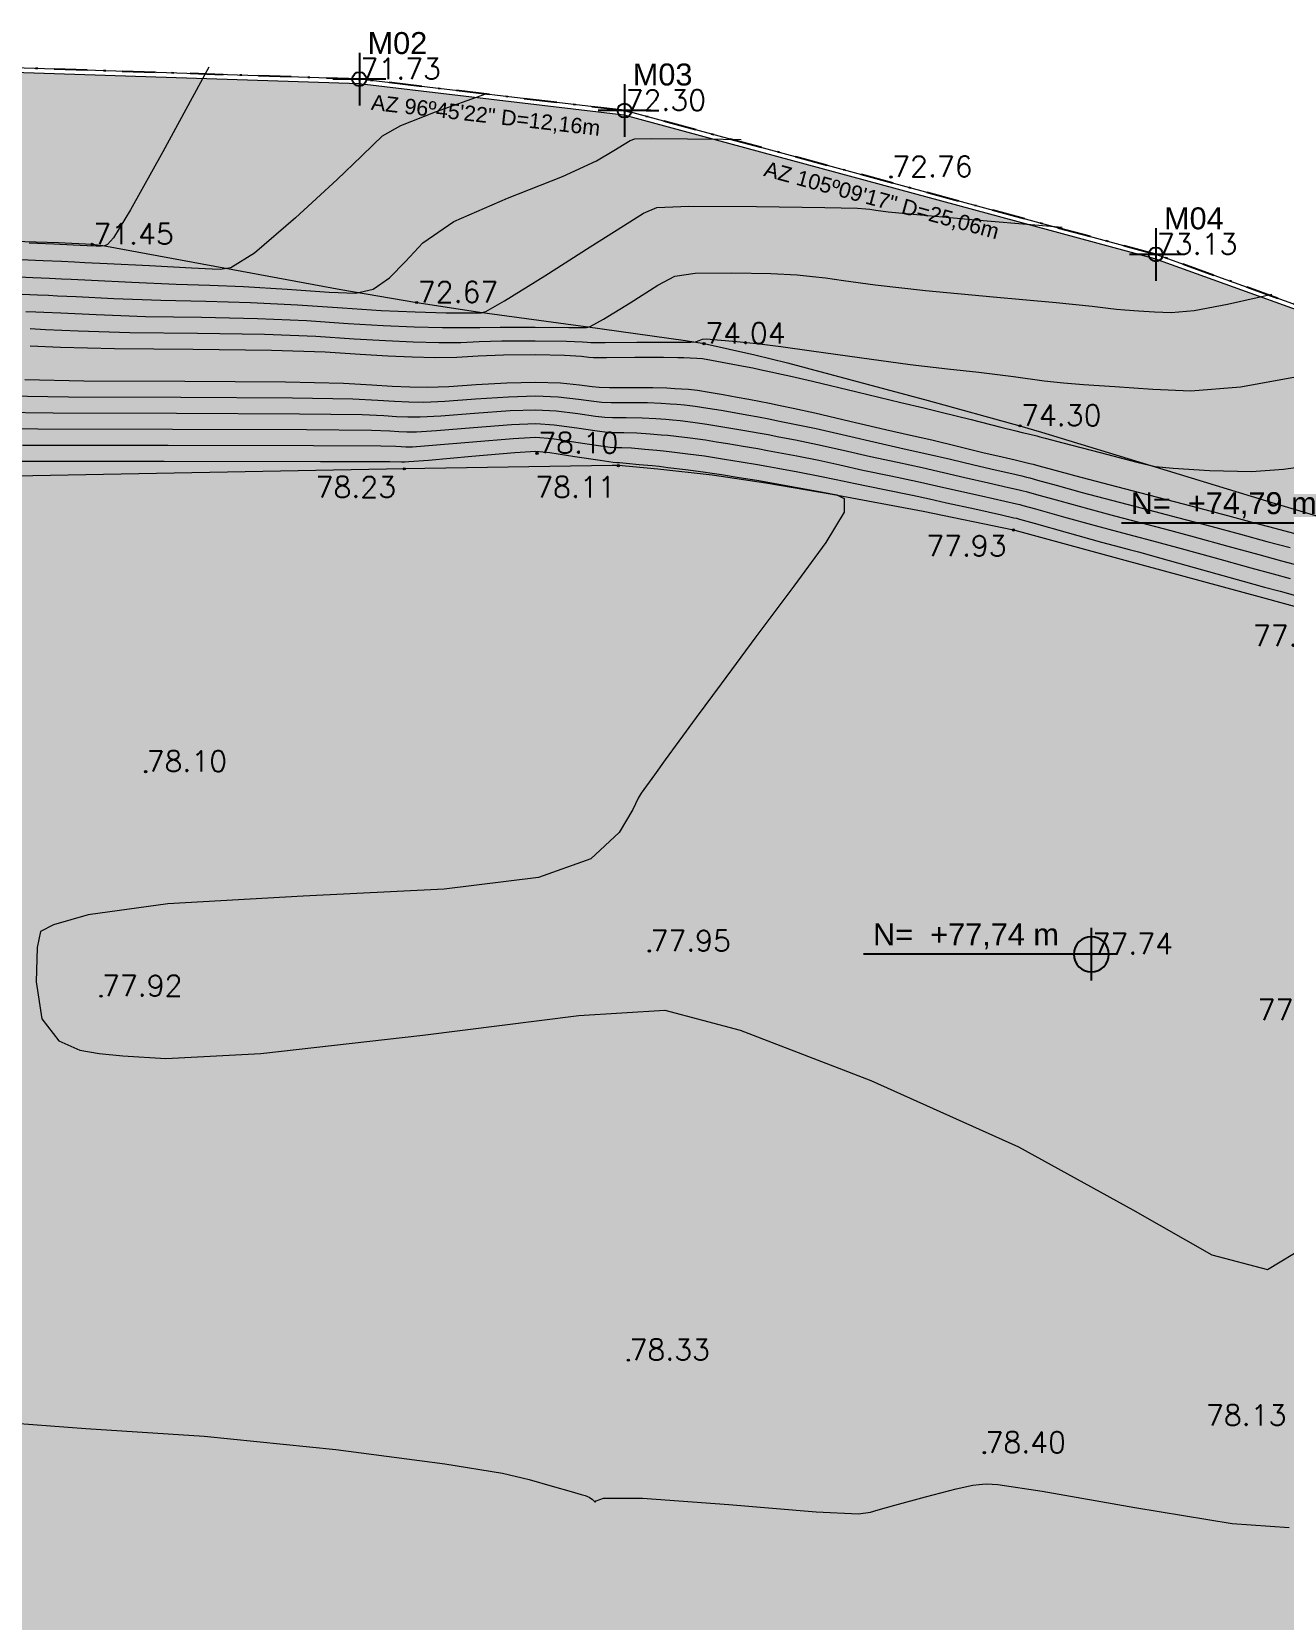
# Model space of a CAD drawing. Header units: inches. Extents: x 1286 to 7442, y -84 to 3420.
# Drawn here: x 1893.7 to 1950.8, y 171.4 to 243.7 of the extents above; entities that cross this region are included whole.
import ezdxf

# ---------------------------------------------------------------- set-up
doc = ezdxf.new("R2010")
doc.units = ezdxf.units.IN
doc.header["$LTSCALE"] = 3
doc.header["$MEASUREMENT"] = 0
doc.linetypes.add('DASHDOT', pattern=[1, 0.5, -0.25, 0, -0.25])
for name, color, linetype in [('ARQ_HATCH', 8, 'Continuous'), ('ARQ_LIMITE', 6, 'DASHDOT'), ('ARQ_NÍVEIS', 160, 'Continuous'), ('ARQ_PONTO', 133, 'Continuous'), ('ARQ_TEXTO', 133, 'Continuous')]:
    doc.layers.add(name, color=color, linetype=linetype)
doc.layers.add('ARQ_TOPOGRAFIA', color=8, linetype='Continuous', lineweight=5)
doc.layers.add('ARQ_VISTA', color=2, linetype='Continuous', lineweight=5)
doc.styles.add('1-500', font='arial.ttf', dxfattribs={"height": 1})
doc.styles.add('ROMAN', font='romans__.ttf', dxfattribs={"height": 0.75})

# ---------------------------------------------------------------- blocks, each defined once
blk = doc.blocks.new('n')
at = {"layer": 'ARQ_NÍVEIS'}
h = blk.add_hatch(color=256, dxfattribs=at)
h.dxf.hatch_style = 1
h.paths.add_polyline_path([(0.1, 0), (0, 0), (0, -0.1, 0.414214)])
h.paths.add_polyline_path([(0, 0.1, 0.414214), (-0.1, 0), (0, 0)])
blk.add_line((-0.15, 0), (1.2954, 0), dxfattribs=at)
at = {"layer": 'ARQ_NÍVEIS', "flags": 128}
blk.add_lwpolyline([(0, 0.15), (0, -0.15)], dxfattribs=at)
at = {"layer": 'ARQ_NÍVEIS'}
blk.add_circle((0, 0), 0.1, dxfattribs=at)

msp = doc.modelspace()

# ---------------------------------------------------------------- hatches: boundary and pattern name
at = {"layer": 'ARQ_HATCH', "transparency": 33554534}
h = msp.add_hatch(color=124, dxfattribs=at)
h.dxf.hatch_style = 1
h.paths.add_polyline_path([(2009.917, 199.566), (2002.204, 209.665), (1990.773, 216.721), (1944.861, 233.38), (1920.697, 239.925), (1908.644, 241.353), (1862.514, 242.867), (1829.908, 92.41), (1845.859, 92.41), (1862.275, 148.835, -0.330467), (1864.173, 150.276), (1955.428, 151.28), (1955.437, 152.854), (2017.258, 152.854), (2016.956, 95.256), (1955.137, 95.636), (1955.142, 96.512), (1865.998, 97.062, -0.412407), (1865.004, 98.062), (1865.004, 92.51), (2015.225, 92.51, 0.41263), (2019.125, 96.389), (2019.452, 156.871), (2028.982, 160.101), (2029.767, 160.542), (2017.944, 181.551)])

# ---------------------------------------------------------------- linework, layer by layer
at = {"layer": 'ARQ_LIMITE'}
msp.add_lwpolyline([(2056.769, 121.36), (2043.891, 127.382), (2037.172, 129.104), (2037.068, 147.977), (2018.123, 181.641), (2010.09, 199.669), (2002.341, 209.816), (1990.861, 216.902), (1967.983, 225.269), (1944.921, 233.571), (1920.735, 240.122), (1908.659, 241.553), (1862.415, 243.07), (1819.128, 43.327), (1856.893, 43.193), (1888.226, 42.531), (2013.662, 42.552), (2013.772, 51.782), (2018.174, 69.445), (2029.092, 73.439), (2033.345, 91.354), (2039.202, 93.554), (2044.83, 104.92), (2054.541, 109.975)], dxfattribs=at)
at = {"layer": 'ARQ_PONTO'}
for points in [[(1908.659, 242.753), (1908.659, 240.353)], [(1909.859, 241.553), (1907.459, 241.553)], [(1920.735, 241.322), (1920.735, 238.922)], [(1921.935, 240.122), (1919.535, 240.122)], [(1944.921, 234.771), (1944.921, 232.371)], [(1946.121, 233.571), (1943.721, 233.571)]]:
    msp.add_lwpolyline(points, dxfattribs=at)
for centre in [(1908.659, 241.553), (1920.735, 240.122), (1944.921, 233.571)]:
    msp.add_circle(centre, 0.32, dxfattribs=at)
at = {"layer": 'ARQ_TOPOGRAFIA', "ltscale": 0.4}
for p, q in [((1901.812, 242.102), (1899.709, 238.238)), ((1908.659, 241.553), (1908.659, 241.553)), ((1914.396, 240.873), (1912.112, 240.054)), ((1910.531, 239.426), (1909.698, 238.963)), ((1912.112, 240.054), (1910.531, 239.426)), ((1920.735, 240.122), (1920.735, 240.122)), ((1909.698, 238.963), (1909.298, 238.573)), ((1920.718, 238.594), (1920.984, 238.762)), ((1920.984, 238.762), (1921.208, 238.838)), ((1921.208, 238.838), (1921.96, 238.853)), ((1921.96, 238.853), (1923.598, 238.836)), ((1923.598, 238.836), (1925.225, 238.813)), ((1925.225, 238.813), (1926.038, 238.801)), ((1899.709, 238.238), (1898.244, 235.602)), ((1908.763, 238.039), (1907.643, 236.984)), ((1909.298, 238.573), (1908.763, 238.039)), ((1919.452, 237.826), (1920.251, 238.297)), ((1920.251, 238.297), (1920.718, 238.594)), ((1917.902, 237.113), (1919.452, 237.826)), ((1907.643, 236.984), (1905.758, 235.24)), ((1915.408, 236.131), (1917.902, 237.113)), ((1932.868, 237.101), (1932.868, 237.101)), ((1912.968, 235.063), (1915.408, 236.131)), ((1898.244, 235.602), (1897.469, 234.328)), ((1905.758, 235.24), (1903.886, 233.634)), ((1920.69, 234.875), (1921.59, 235.447)), ((1921.59, 235.447), (1922.201, 235.709)), ((1922.201, 235.709), (1923.667, 235.776)), ((1923.667, 235.776), (1926.748, 235.755)), ((1926.748, 235.755), (1929.852, 235.708)), ((1929.852, 235.708), (1931.338, 235.672)), ((1931.338, 235.672), (1931.723, 235.648)), ((1931.723, 235.648), (1931.909, 235.626)), ((1931.909, 235.626), (1932.175, 235.59)), ((1932.175, 235.59), (1932.742, 235.518)), ((1932.742, 235.518), (1934.212, 235.372)), ((1934.212, 235.372), (1936.879, 235.138)), ((1936.879, 235.138), (1939.408, 234.924)), ((1911.543, 234.098), (1912.968, 235.063)), ((1919.175, 233.91), (1920.69, 234.875)), ((1939.408, 234.924), (1940.661, 234.819)), ((1894.747, 234.04), (1893.626, 234.081)), ((1895.634, 233.998), (1894.747, 234.04)), ((1896.269, 233.966), (1895.634, 233.998)), ((1896.669, 233.953), (1896.269, 233.966)), ((1896.497, 234.031), (1896.497, 234.031)), ((1896.903, 233.95), (1896.669, 233.953)), ((1897.051, 233.956), (1896.903, 233.95)), ((1897.194, 234.018), (1897.051, 233.956)), ((1897.469, 234.328), (1897.194, 234.018)), ((1903.886, 233.634), (1902.804, 232.96)), ((1910.758, 233.244), (1911.543, 234.098)), ((1917.102, 232.594), (1919.175, 233.91)), ((1894.27, 233.282), (1893.228, 233.321)), ((1895.093, 233.243), (1894.27, 233.282)), ((1895.683, 233.214), (1895.093, 233.243)), ((1896.167, 233.195), (1895.683, 233.214)), ((1897.171, 233.149), (1896.167, 233.195)), ((1899.104, 233.048), (1897.171, 233.149)), ((1901.016, 232.947), (1899.104, 233.048)), ((1901.955, 232.901), (1901.016, 232.947)), ((1902.804, 232.96), (1902.322, 232.884)), ((1910.028, 232.499), (1910.758, 233.244)), ((1944.921, 233.571), (1944.921, 233.571)), ((1892.83, 232.56), (1893.792, 232.524)), ((1893.792, 232.524), (1894.553, 232.488)), ((1894.553, 232.488), (1895.097, 232.461)), ((1895.097, 232.461), (1895.544, 232.444)), ((1895.544, 232.444), (1896.471, 232.402)), ((1896.471, 232.402), (1898.293, 232.308)), ((1898.293, 232.308), (1900.316, 232.215)), ((1900.316, 232.215), (1901.857, 232.166)), ((1902.322, 232.884), (1901.955, 232.901)), ((1909.284, 231.984), (1910.028, 232.499)), ((1915.275, 231.457), (1917.102, 232.594)), ((1922.248, 232.164), (1923.021, 232.587)), ((1923.021, 232.587), (1923.942, 232.72)), ((1923.942, 232.72), (1925.611, 232.736)), ((1925.611, 232.736), (1927.401, 232.698)), ((1927.401, 232.698), (1928.588, 232.637)), ((1928.588, 232.637), (1929.298, 232.57)), ((1929.298, 232.57), (1929.878, 232.501)), ((1929.878, 232.501), (1930.707, 232.388)), ((1930.707, 232.388), (1932.145, 232.192)), ((1932.145, 232.192), (1934.431, 231.931)), ((1893.314, 231.767), (1894.012, 231.734)), ((1894.012, 231.734), (1894.511, 231.709)), ((1894.511, 231.709), (1894.921, 231.693)), ((1894.921, 231.693), (1895.771, 231.654)), ((1895.771, 231.654), (1897.482, 231.568)), ((1897.482, 231.568), (1899.617, 231.482)), ((1899.617, 231.482), (1901.667, 231.437)), ((1901.857, 232.166), (1903.379, 232.107)), ((1903.379, 232.107), (1905.371, 231.985)), ((1905.371, 231.985), (1907.278, 231.853)), ((1907.278, 231.853), (1908.496, 231.805)), ((1908.496, 231.805), (1909.284, 231.984)), ((1920.997, 231.373), (1922.248, 232.164)), ((1934.431, 231.931), (1937.523, 231.638)), ((1937.523, 231.638), (1940.379, 231.38)), ((1948.182, 231.313), (1949.536, 231.612)), ((1949.536, 231.612), (1950.199, 231.762)), ((1893.471, 230.979), (1893.925, 230.956)), ((1893.925, 230.956), (1894.298, 230.942)), ((1894.298, 230.942), (1895.072, 230.907)), ((1895.072, 230.907), (1896.671, 230.829)), ((1896.671, 230.829), (1898.917, 230.75)), ((1898.917, 230.75), (1901.478, 230.709)), ((1901.667, 231.437), (1903.698, 231.383)), ((1903.698, 231.383), (1905.836, 231.269)), ((1905.836, 231.269), (1907.886, 231.133)), ((1907.886, 231.133), (1909.647, 231.025)), ((1909.647, 231.025), (1911.2, 230.955)), ((1911.2, 230.955), (1912.618, 230.919)), ((1911.27, 231.384), (1911.27, 231.384)), ((1912.618, 230.919), (1913.652, 230.907)), ((1913.652, 230.907), (1914.092, 230.904)), ((1914.092, 230.904), (1914.207, 230.904)), ((1914.207, 230.904), (1914.418, 230.973)), ((1914.418, 230.973), (1915.275, 231.457)), ((1919.773, 230.618), (1920.997, 231.373)), ((1940.379, 231.38), (1942.024, 231.212)), ((1942.024, 231.212), (1942.754, 231.121)), ((1942.754, 231.121), (1943.132, 231.079)), ((1943.132, 231.079), (1943.517, 231.051)), ((1943.517, 231.051), (1944.13, 231.008)), ((1944.13, 231.008), (1944.863, 230.956)), ((1944.863, 230.956), (1945.616, 230.927)), ((1945.616, 230.927), (1946.665, 231.025)), ((1946.665, 231.025), (1948.182, 231.313)), ((1893.675, 230.191), (1894.372, 230.159)), ((1894.372, 230.159), (1895.86, 230.089)), ((1895.86, 230.089), (1898.217, 230.018)), ((1898.217, 230.018), (1901.288, 229.98)), ((1901.478, 230.709), (1904.017, 230.66)), ((1904.017, 230.66), (1906.257, 230.556)), ((1906.257, 230.556), (1908.155, 230.433)), ((1908.155, 230.433), (1909.748, 230.336)), ((1909.748, 230.336), (1911.153, 230.272)), ((1911.153, 230.272), (1912.448, 230.241)), ((1912.448, 230.241), (1913.468, 230.237)), ((1913.468, 230.237), (1914.15, 230.251)), ((1914.15, 230.251), (1915.07, 230.264)), ((1915.07, 230.264), (1916.668, 230.261)), ((1916.668, 230.261), (1918.192, 230.251)), ((1918.192, 230.251), (1918.859, 230.245)), ((1918.859, 230.245), (1918.96, 230.244)), ((1918.96, 230.244), (1918.969, 230.243)), ((1918.969, 230.243), (1919.009, 230.243)), ((1919.009, 230.243), (1919.17, 230.29)), ((1919.17, 230.29), (1919.773, 230.618)), ((1893.672, 229.411), (1895.049, 229.349)), ((1895.049, 229.349), (1897.517, 229.286)), ((1901.288, 229.98), (1904.336, 229.936)), ((1904.336, 229.936), (1906.679, 229.843)), ((1906.679, 229.843), (1908.425, 229.733)), ((1908.425, 229.733), (1909.849, 229.646)), ((1909.849, 229.646), (1911.106, 229.589)), ((1911.106, 229.589), (1912.277, 229.562)), ((1912.277, 229.562), (1913.284, 229.567)), ((1913.284, 229.567), (1914.109, 229.599)), ((1914.109, 229.599), (1915.145, 229.63)), ((1915.145, 229.63), (1916.671, 229.634)), ((1916.671, 229.634), (1918.097, 229.618)), ((1918.097, 229.618), (1918.816, 229.593)), ((1918.816, 229.593), (1919.035, 229.572)), ((1919.035, 229.572), (1919.193, 229.563)), ((1919.193, 229.563), (1919.845, 229.564)), ((1919.845, 229.564), (1921.298, 229.571)), ((1921.298, 229.571), (1922.749, 229.578)), ((1922.749, 229.578), (1923.4, 229.58)), ((1923.4, 229.58), (1923.573, 229.578)), ((1923.573, 229.578), (1923.752, 229.577)), ((1923.752, 229.577), (1923.962, 229.598)), ((1923.962, 229.598), (1924.135, 229.651)), ((1924.135, 229.651), (1924.284, 229.705)), ((1924.284, 229.705), (1924.483, 229.722)), ((1924.353, 229.508), (1924.353, 229.508)), ((1924.483, 229.722), (1924.951, 229.689)), ((1924.951, 229.689), (1925.839, 229.602)), ((1925.839, 229.602), (1926.873, 229.493)), ((1926.873, 229.493), (1927.847, 229.376)), ((1927.847, 229.376), (1929.24, 229.186)), ((1897.517, 229.286), (1901.098, 229.252)), ((1901.098, 229.252), (1904.655, 229.212)), ((1904.655, 229.212), (1907.101, 229.13)), ((1907.101, 229.13), (1908.695, 229.033)), ((1908.695, 229.033), (1909.951, 228.956)), ((1909.951, 228.956), (1911.059, 228.906)), ((1911.059, 228.906), (1912.107, 228.884)), ((1912.107, 228.884), (1913.1, 228.898)), ((1913.1, 228.898), (1914.067, 228.947)), ((1914.067, 228.947), (1915.219, 228.995)), ((1915.219, 228.995), (1916.675, 229.007)), ((1916.675, 229.007), (1918.002, 228.985)), ((1918.002, 228.985), (1918.773, 228.941)), ((1918.773, 228.941), (1919.109, 228.9)), ((1919.109, 228.9), (1919.32, 228.882)), ((1919.32, 228.882), (1919.913, 228.881)), ((1919.913, 228.881), (1921.198, 228.887)), ((1921.198, 228.887), (1922.506, 228.889)), ((1922.506, 228.889), (1923.158, 228.884)), ((1923.158, 228.884), (1923.429, 228.874)), ((1923.429, 228.874), (1923.728, 228.864)), ((1923.728, 228.864), (1924.031, 228.853)), ((1924.031, 228.853), (1924.281, 228.83)), ((1924.281, 228.83), (1924.691, 228.759)), ((1924.691, 228.759), (1925.424, 228.621)), ((1925.424, 228.621), (1926.154, 228.482)), ((1929.24, 229.186), (1931.435, 228.876)), ((1931.435, 228.876), (1933.735, 228.566)), ((1893.426, 227.869), (1896.118, 227.821)), ((1926.154, 228.482), (1926.569, 228.404)), ((1926.569, 228.404), (1926.895, 228.338)), ((1926.895, 228.338), (1927.387, 228.231)), ((1927.387, 228.231), (1927.885, 228.122)), ((1927.885, 228.122), (1928.305, 228.03)), ((1928.305, 228.03), (1929.292, 227.798)), ((1933.735, 228.566), (1935.436, 228.368)), ((1935.436, 228.368), (1936.87, 228.209)), ((1936.87, 228.209), (1938.446, 228.005)), ((1938.446, 228.005), (1939.833, 227.819)), ((1948.781, 227.542), (1951.879, 228.11)), ((1892.615, 227.129), (1895.418, 227.089)), ((1896.118, 227.821), (1900.718, 227.795)), ((1900.718, 227.795), (1905.292, 227.765)), ((1905.292, 227.765), (1907.944, 227.705)), ((1907.944, 227.705), (1909.234, 227.633)), ((1909.234, 227.633), (1910.153, 227.577)), ((1910.153, 227.577), (1910.964, 227.54)), ((1910.964, 227.54), (1911.766, 227.527)), ((1911.766, 227.527), (1912.731, 227.558)), ((1912.731, 227.558), (1913.985, 227.643)), ((1913.985, 227.643), (1915.369, 227.727)), ((1915.369, 227.727), (1916.681, 227.754)), ((1915.444, 227.092), (1916.684, 227.127)), ((1916.681, 227.754), (1917.813, 227.718)), ((1916.684, 227.127), (1917.718, 227.085)), ((1917.813, 227.718), (1918.687, 227.637)), ((1918.687, 227.637), (1919.257, 227.556)), ((1919.257, 227.556), (1919.575, 227.52)), ((1919.575, 227.52), (1920.049, 227.515)), ((1920.049, 227.515), (1921, 227.518)), ((1921, 227.518), (1922.019, 227.512)), ((1922.019, 227.512), (1922.657, 227.492)), ((1922.657, 227.492), (1923.019, 227.468)), ((1923.019, 227.468), (1923.322, 227.452)), ((1923.322, 227.452), (1923.651, 227.43)), ((1923.651, 227.43), (1924.06, 227.384)), ((1924.06, 227.384), (1924.584, 227.304)), ((1924.584, 227.304), (1925.226, 227.19)), ((1925.226, 227.19), (1925.866, 227.072)), ((1929.292, 227.798), (1931.303, 227.316)), ((1931.303, 227.316), (1933.313, 226.833)), ((1939.833, 227.819), (1940.721, 227.721)), ((1940.721, 227.721), (1941.624, 227.654)), ((1941.624, 227.654), (1943.064, 227.553)), ((1943.064, 227.553), (1944.784, 227.431)), ((1944.784, 227.431), (1946.522, 227.357)), ((1946.522, 227.357), (1948.781, 227.542)), ((1895.418, 227.089), (1900.528, 227.066)), ((1900.528, 227.066), (1905.611, 227.041)), ((1905.611, 227.041), (1908.366, 226.992)), ((1908.366, 226.992), (1909.504, 226.933)), ((1909.504, 226.933), (1910.255, 226.887)), ((1910.255, 226.887), (1910.917, 226.857)), ((1910.917, 226.857), (1911.595, 226.849)), ((1911.595, 226.849), (1912.547, 226.889)), ((1912.547, 226.889), (1913.944, 226.99)), ((1913.902, 226.338), (1915.519, 226.458)), ((1913.944, 226.99), (1915.444, 227.092)), ((1915.519, 226.458), (1916.688, 226.5)), ((1916.688, 226.5), (1917.623, 226.452)), ((1917.623, 226.452), (1918.601, 226.332)), ((1917.718, 227.085), (1918.644, 226.984)), ((1918.644, 226.984), (1919.332, 226.885)), ((1919.332, 226.885), (1919.702, 226.839)), ((1919.702, 226.839), (1920.118, 226.833)), ((1920.118, 226.833), (1920.901, 226.833)), ((1920.901, 226.833), (1921.776, 226.824)), ((1921.776, 226.824), (1922.406, 226.796)), ((1922.406, 226.796), (1922.814, 226.765)), ((1922.814, 226.765), (1923.118, 226.746)), ((1923.118, 226.746), (1923.461, 226.719)), ((1923.461, 226.719), (1923.949, 226.662)), ((1923.949, 226.662), (1924.53, 226.577)), ((1924.53, 226.577), (1925.127, 226.474)), ((1925.127, 226.474), (1925.722, 226.366)), ((1925.866, 227.072), (1926.394, 226.979)), ((1926.394, 226.979), (1926.857, 226.894)), ((1926.857, 226.894), (1927.329, 226.798)), ((1927.329, 226.798), (1927.825, 226.695)), ((1927.825, 226.695), (1928.413, 226.576)), ((1928.413, 226.576), (1929.405, 226.358)), ((1933.313, 226.833), (1934.354, 226.585)), ((1934.354, 226.585), (1935.154, 226.39)), ((1891.804, 226.39), (1894.719, 226.357)), ((1894.719, 226.357), (1900.338, 226.338)), ((1900.338, 226.338), (1905.93, 226.317)), ((1905.93, 226.317), (1908.788, 226.279)), ((1908.788, 226.279), (1909.773, 226.233)), ((1909.773, 226.233), (1910.356, 226.198)), ((1910.356, 226.198), (1910.87, 226.174)), ((1910.87, 226.174), (1911.425, 226.17)), ((1911.425, 226.17), (1912.363, 226.219)), ((1912.179, 225.549), (1913.861, 225.686)), ((1912.363, 226.219), (1913.902, 226.338)), ((1913.861, 225.686), (1915.594, 225.823)), ((1915.594, 225.823), (1916.691, 225.873)), ((1916.691, 225.873), (1917.528, 225.819)), ((1917.528, 225.819), (1918.558, 225.68)), ((1918.558, 225.68), (1919.48, 225.541)), ((1918.601, 226.332), (1919.406, 226.213)), ((1919.406, 226.213), (1919.829, 226.159)), ((1919.829, 226.159), (1920.186, 226.15)), ((1920.186, 226.15), (1920.802, 226.149)), ((1920.802, 226.149), (1921.533, 226.136)), ((1921.533, 226.136), (1922.156, 226.1)), ((1922.156, 226.1), (1922.609, 226.063)), ((1922.609, 226.063), (1922.915, 226.04)), ((1922.915, 226.04), (1923.271, 226.007)), ((1923.271, 226.007), (1923.839, 225.939)), ((1923.839, 225.939), (1924.477, 225.849)), ((1924.477, 225.849), (1925.028, 225.758)), ((1925.028, 225.758), (1925.577, 225.661)), ((1925.722, 226.366), (1926.306, 226.266)), ((1926.306, 226.266), (1926.838, 226.173)), ((1926.838, 226.173), (1927.3, 226.082)), ((1927.3, 226.082), (1927.796, 225.981)), ((1927.796, 225.981), (1928.467, 225.849)), ((1928.467, 225.849), (1929.462, 225.637)), ((1929.405, 226.358), (1930.993, 225.985)), ((1930.993, 225.985), (1932.621, 225.602)), ((1935.154, 226.39), (1936.518, 226.048)), ((1936.518, 226.048), (1937.873, 225.707)), ((1937.873, 225.707), (1938.544, 225.54)), ((1938.738, 225.766), (1938.738, 225.766)), ((1890.993, 225.65), (1894.019, 225.625)), ((1894.019, 225.625), (1900.148, 225.61)), ((1900.148, 225.61), (1906.249, 225.594)), ((1906.249, 225.594), (1909.21, 225.566)), ((1909.21, 225.566), (1910.043, 225.533)), ((1910.043, 225.533), (1910.457, 225.508)), ((1910.457, 225.508), (1910.823, 225.491)), ((1910.823, 225.491), (1911.254, 225.492)), ((1911.254, 225.492), (1912.179, 225.549)), ((1911.995, 224.879), (1913.82, 225.034)), ((1913.82, 225.034), (1915.668, 225.189)), ((1915.668, 225.189), (1916.694, 225.246)), ((1916.694, 225.246), (1917.434, 225.185)), ((1917.434, 225.185), (1918.516, 225.028)), ((1918.516, 225.028), (1919.555, 224.869)), ((1919.48, 225.541), (1919.957, 225.478)), ((1919.957, 225.478), (1920.254, 225.467)), ((1920.254, 225.467), (1920.703, 225.464)), ((1920.703, 225.464), (1921.29, 225.447)), ((1921.29, 225.447), (1921.905, 225.404)), ((1921.905, 225.404), (1922.404, 225.36)), ((1922.404, 225.36), (1922.712, 225.334)), ((1922.712, 225.334), (1923.081, 225.296)), ((1923.081, 225.296), (1923.728, 225.216)), ((1923.728, 225.216), (1924.423, 225.122)), ((1924.423, 225.122), (1924.928, 225.043)), ((1924.928, 225.043), (1925.433, 224.956)), ((1925.433, 224.956), (1926.131, 224.841)), ((1925.577, 225.661), (1926.218, 225.553)), ((1926.218, 225.553), (1926.82, 225.451)), ((1926.82, 225.451), (1927.27, 225.366)), ((1927.27, 225.366), (1927.766, 225.267)), ((1927.766, 225.267), (1928.521, 225.122)), ((1928.521, 225.122), (1929.519, 224.917)), ((1929.462, 225.637), (1930.839, 225.319)), ((1930.839, 225.319), (1932.274, 224.986)), ((1932.274, 224.986), (1933.458, 224.726)), ((1932.621, 225.602), (1933.757, 225.346)), ((1933.757, 225.346), (1934.719, 225.128)), ((1934.719, 225.128), (1935.886, 224.844)), ((1938.544, 225.54), (1938.838, 225.468)), ((1938.838, 225.468), (1939.182, 225.384)), ((1939.182, 225.384), (1939.498, 225.305)), ((1939.498, 225.305), (1939.64, 225.27)), ((1939.64, 225.27), (1939.696, 225.255)), ((1939.696, 225.255), (1939.88, 225.205)), ((1939.88, 225.205), (1940.689, 224.993)), ((1940.689, 224.993), (1942.388, 224.551)), ((1893.319, 224.892), (1899.958, 224.881)), ((1899.958, 224.881), (1906.567, 224.87)), ((1906.567, 224.87), (1909.631, 224.853)), ((1909.631, 224.853), (1910.313, 224.833)), ((1910.313, 224.833), (1910.559, 224.818)), ((1910.559, 224.818), (1910.776, 224.808)), ((1910.776, 224.808), (1911.084, 224.813)), ((1911.084, 224.813), (1911.995, 224.879)), ((1911.811, 224.21), (1913.779, 224.382)), ((1913.779, 224.382), (1915.743, 224.555)), ((1915.743, 224.555), (1916.697, 224.619)), ((1916.697, 224.619), (1917.339, 224.552)), ((1916.751, 224.517), (1916.751, 224.517)), ((1917.339, 224.552), (1918.473, 224.376)), ((1918.473, 224.376), (1919.629, 224.197)), ((1919.555, 224.869), (1920.084, 224.797)), ((1920.084, 224.797), (1920.322, 224.784)), ((1920.322, 224.784), (1920.604, 224.78)), ((1920.604, 224.78), (1921.047, 224.759)), ((1921.047, 224.759), (1921.655, 224.708)), ((1921.655, 224.708), (1922.199, 224.657)), ((1922.199, 224.657), (1922.509, 224.628)), ((1922.509, 224.628), (1922.89, 224.585)), ((1922.89, 224.585), (1923.618, 224.493)), ((1923.618, 224.493), (1924.37, 224.394)), ((1924.37, 224.394), (1924.829, 224.327)), ((1924.829, 224.327), (1925.289, 224.251)), ((1925.289, 224.251), (1926.043, 224.128)), ((1926.131, 224.841), (1926.801, 224.729)), ((1926.801, 224.729), (1927.241, 224.649)), ((1927.241, 224.649), (1927.737, 224.554)), ((1927.737, 224.554), (1928.575, 224.395)), ((1928.575, 224.395), (1929.575, 224.196)), ((1929.519, 224.917), (1930.684, 224.653)), ((1930.684, 224.653), (1931.928, 224.37)), ((1931.928, 224.37), (1933.16, 224.106)), ((1933.458, 224.726), (1934.501, 224.497)), ((1934.501, 224.497), (1935.571, 224.242)), ((1935.571, 224.242), (1936.636, 223.984)), ((1935.886, 224.844), (1937.048, 224.558)), ((1937.048, 224.558), (1937.921, 224.353)), ((1937.921, 224.353), (1938.525, 224.215)), ((1942.388, 224.551), (1944.061, 224.115)), ((1892.619, 224.16), (1899.768, 224.153)), ((1899.768, 224.153), (1906.886, 224.146)), ((1906.886, 224.146), (1910.053, 224.14)), ((1910.053, 224.14), (1910.582, 224.133)), ((1910.582, 224.133), (1910.66, 224.129)), ((1910.66, 224.129), (1910.729, 224.125)), ((1910.707, 223.81), (1910.707, 223.81)), ((1910.729, 224.125), (1910.913, 224.135)), ((1910.913, 224.135), (1911.811, 224.21)), ((1919.629, 224.197), (1920.211, 224.116)), ((1920.211, 224.116), (1920.39, 224.101)), ((1920.39, 224.101), (1920.505, 224.096)), ((1920.452, 223.954), (1920.452, 223.954)), ((1920.505, 224.096), (1920.803, 224.07)), ((1920.803, 224.07), (1921.404, 224.012)), ((1921.404, 224.012), (1921.994, 223.954)), ((1921.994, 223.954), (1922.306, 223.922)), ((1922.306, 223.922), (1922.7, 223.874)), ((1922.7, 223.874), (1923.507, 223.771)), ((1923.507, 223.771), (1924.316, 223.667)), ((1924.316, 223.667), (1924.73, 223.611)), ((1924.73, 223.611), (1925.145, 223.546)), ((1925.145, 223.546), (1925.955, 223.415)), ((1926.043, 224.128), (1926.782, 224.007)), ((1926.782, 224.007), (1927.212, 223.933)), ((1927.212, 223.933), (1927.707, 223.84)), ((1927.707, 223.84), (1928.629, 223.668)), ((1928.629, 223.668), (1929.632, 223.476)), ((1929.575, 224.196), (1930.529, 223.987)), ((1930.529, 223.987), (1931.582, 223.754)), ((1931.582, 223.754), (1932.861, 223.486)), ((1933.16, 224.106), (1934.284, 223.866)), ((1934.284, 223.866), (1935.255, 223.641)), ((1935.255, 223.641), (1936.224, 223.41)), ((1936.636, 223.984), (1937.61, 223.759)), ((1937.61, 223.759), (1938.369, 223.589)), ((1938.369, 223.589), (1938.822, 223.484)), ((1938.525, 224.215), (1938.942, 224.117)), ((1938.942, 224.117), (1939.194, 224.055)), ((1939.194, 224.055), (1939.333, 224.02)), ((1939.333, 224.02), (1939.594, 223.947)), ((1939.594, 223.947), (1940.217, 223.774)), ((1940.217, 223.774), (1941.278, 223.488)), ((1944.061, 224.115), (1944.9, 223.916)), ((1944.9, 223.916), (1945.716, 223.837)), ((1945.716, 223.837), (1947.365, 223.732)), ((1947.365, 223.732), (1949.272, 223.687)), ((1949.272, 223.687), (1950.73, 223.798)), ((1950.73, 223.798), (1951.932, 223.959)), ((1925.955, 223.415), (1926.763, 223.286)), ((1926.763, 223.286), (1927.183, 223.216)), ((1927.183, 223.216), (1927.677, 223.126)), ((1927.677, 223.126), (1928.683, 222.941)), ((1928.683, 222.941), (1929.689, 222.755)), ((1929.632, 223.476), (1930.375, 223.322)), ((1930.375, 223.322), (1931.236, 223.138)), ((1931.236, 223.138), (1932.562, 222.866)), ((1932.562, 222.866), (1933.849, 222.603)), ((1932.861, 223.486), (1934.067, 223.235)), ((1934.067, 223.235), (1934.939, 223.039)), ((1934.939, 223.039), (1935.812, 222.836)), ((1935.812, 222.836), (1936.987, 222.573)), ((1936.224, 223.41), (1937.298, 223.166)), ((1937.298, 223.166), (1938.212, 222.962)), ((1938.212, 222.962), (1938.702, 222.851)), ((1938.702, 222.851), (1938.89, 222.805)), ((1938.822, 223.484), (1939.042, 223.43)), ((1938.89, 222.805), (1939.026, 222.77)), ((1939.042, 223.43), (1939.179, 223.395)), ((1939.179, 223.395), (1939.543, 223.294)), ((1939.543, 223.294), (1940.386, 223.059)), ((1940.386, 223.059), (1941.572, 222.735)), ((1941.278, 223.488), (1942.777, 223.093)), ((1942.777, 223.093), (1944.588, 222.621)), ((1929.689, 222.755), (1930.159, 222.668)), ((1930.159, 222.668), (1930.401, 222.62)), ((1930.401, 222.62), (1930.74, 222.463)), ((1930.74, 222.463), (1930.73, 221.842)), ((1933.849, 222.603), (1934.623, 222.437)), ((1934.623, 222.437), (1935.399, 222.262)), ((1935.399, 222.262), (1936.675, 221.979)), ((1936.987, 222.573), (1938.055, 222.336)), ((1938.055, 222.336), (1938.582, 222.217)), ((1938.582, 222.217), (1938.738, 222.18)), ((1938.738, 222.18), (1938.873, 222.145)), ((1938.873, 222.145), (1939.442, 221.986)), ((1939.026, 222.77), (1939.493, 222.64)), ((1939.493, 222.64), (1940.554, 222.344)), ((1940.554, 222.344), (1941.866, 221.982)), ((1941.572, 222.735), (1942.911, 222.38)), ((1942.911, 222.38), (1944.366, 222)), ((1944.588, 222.621), (1946.51, 222.121)), ((1946.51, 222.121), (1948.186, 221.68)), ((1930.73, 221.842), (1929.898, 220.461)), ((1936.675, 221.979), (1937.899, 221.709)), ((1937.899, 221.709), (1938.462, 221.584)), ((1938.462, 221.584), (1938.586, 221.555)), ((1938.586, 221.555), (1938.719, 221.52)), ((1938.719, 221.52), (1939.391, 221.332)), ((1939.442, 221.986), (1940.722, 221.628)), ((1940.722, 221.628), (1942.161, 221.229)), ((1941.866, 221.982), (1943.045, 221.667)), ((1943.045, 221.667), (1944.145, 221.379)), ((1944.145, 221.379), (1945.32, 221.072)), ((1944.366, 222), (1945.915, 221.596)), ((1945.915, 221.596), (1947.427, 221.195)), ((1948.186, 221.68), (1949.359, 221.365)), ((1949.359, 221.365), (1950.334, 221.103)), ((1938.442, 221.02), (1938.442, 221.02)), ((1939.391, 221.332), (1940.891, 220.913)), ((1940.891, 220.913), (1942.455, 220.476)), ((1942.161, 221.229), (1943.179, 220.954)), ((1943.179, 220.954), (1943.923, 220.758)), ((1943.923, 220.758), (1944.725, 220.548)), ((1945.32, 221.072), (1946.669, 220.711)), ((1946.669, 220.711), (1948.2, 220.29)), ((1947.427, 221.195), (1948.779, 220.827)), ((1948.779, 220.827), (1949.973, 220.502)), ((1950.334, 221.103), (1951.426, 220.82)), ((1929.898, 220.461), (1928.438, 218.464)), ((1942.455, 220.476), (1943.312, 220.24)), ((1943.312, 220.24), (1943.702, 220.137)), ((1943.702, 220.137), (1944.13, 220.024)), ((1944.13, 220.024), (1945.151, 219.742)), ((1944.725, 220.548), (1945.91, 220.227)), ((1945.91, 220.227), (1947.62, 219.752)), ((1948.2, 220.29), (1949.613, 219.9)), ((1949.613, 219.9), (1950.648, 219.623)), ((1949.973, 220.502), (1951.037, 220.222)), ((1945.151, 219.742), (1947.041, 219.215)), ((1947.041, 219.215), (1948.893, 218.697)), ((1947.62, 219.752), (1949.253, 219.299)), ((1949.253, 219.299), (1950.26, 219.025)), ((1950.648, 219.623), (1951.507, 219.396)), ((1928.438, 218.464), (1926.718, 216.153)), ((1948.893, 218.697), (1949.871, 218.427)), ((1950.26, 219.025), (1951.046, 218.813)), ((1949.871, 218.427), (1950.585, 218.231)), ((1950.585, 218.231), (1951.774, 217.902)), ((1926.718, 216.153), (1925.136, 214.024)), ((1925.136, 214.024), (1923.997, 212.486)), ((1923.997, 212.486), (1923.201, 211.404)), ((1923.201, 211.404), (1922.579, 210.552)), ((1922.579, 210.552), (1922.09, 209.878)), ((1898.927, 210.02), (1898.927, 210.02)), ((1922.09, 209.878), (1921.73, 209.377)), ((1921.498, 209.045), (1921.355, 208.808)), ((1921.73, 209.377), (1921.498, 209.045)), ((1921.355, 208.808), (1921.104, 208.298)), ((1921.104, 208.298), (1920.493, 207.243)), ((1920.493, 207.243), (1919.204, 206.053)), ((1919.204, 206.053), (1916.809, 205.193)), ((1916.809, 205.193), (1912.52, 204.667)), ((1899.932, 204.004), (1896.309, 203.506)), ((1906.106, 204.342), (1899.932, 204.004)), ((1912.52, 204.667), (1906.106, 204.342)), ((1896.309, 203.506), (1894.738, 203.045)), ((1894.149, 202.736), (1893.984, 202.016)), ((1894.738, 203.045), (1894.149, 202.736)), ((1893.984, 202.016), (1893.939, 200.445)), ((1921.865, 201.848), (1921.865, 201.848)), ((1941.989, 201.715), (1941.989, 201.715)), ((1893.939, 200.445), (1894.207, 198.759)), ((1896.893, 199.795), (1896.893, 199.795)), ((1911.553, 198.023), (1918.66, 198.918)), ((1918.66, 198.918), (1922.565, 199.163)), ((1922.565, 199.163), (1926.002, 198.25)), ((1894.207, 198.759), (1894.977, 197.761)), ((1926.002, 198.25), (1931.945, 195.95)), ((1894.977, 197.761), (1895.939, 197.338)), ((1904.17, 197.186), (1911.553, 198.023)), ((1895.939, 197.338), (1896.808, 197.178)), ((1896.808, 197.178), (1897.89, 197.075)), ((1897.89, 197.075), (1899.847, 196.958)), ((1899.847, 196.958), (1904.17, 197.186)), ((1931.945, 195.95), (1938.675, 192.936)), ((1938.675, 192.936), (1943.869, 190.065)), ((1943.869, 190.065), (1947.48, 188.01)), ((1950.001, 187.347), (1951.809, 188.444)), ((1947.48, 188.01), (1950.001, 187.347)), ((1920.909, 183.22), (1920.909, 183.22)), ((1892.041, 180.421), (1896.2, 180.108)), ((1896.2, 180.108), (1901.599, 179.765)), ((1901.599, 179.765), (1907.596, 179.155)), ((1907.596, 179.155), (1912.559, 178.506)), ((1937.117, 179.007), (1937.117, 179.007)), ((1912.559, 178.506), (1915.173, 178.079)), ((1915.173, 178.079), (1916.393, 177.783)), ((1916.393, 177.783), (1917.438, 177.488)), ((1917.438, 177.488), (1918.3, 177.241)), ((1918.3, 177.241), (1918.758, 177.108)), ((1934.433, 176.991), (1935.831, 177.355)), ((1935.831, 177.355), (1936.589, 177.524)), ((1936.589, 177.524), (1936.879, 177.561)), ((1936.879, 177.561), (1937.032, 177.572)), ((1937.032, 177.572), (1937.206, 177.586)), ((1937.206, 177.586), (1937.723, 177.56)), ((1937.723, 177.56), (1939.745, 177.251)), ((1939.745, 177.251), (1943.969, 176.509)), ((1918.758, 177.108), (1918.943, 177.052)), ((1918.943, 177.052), (1919.045, 177.016)), ((1919.045, 177.016), (1919.119, 176.981)), ((1919.119, 176.981), (1919.188, 176.939)), ((1919.188, 176.939), (1919.254, 176.887)), ((1919.254, 176.887), (1919.315, 176.829)), ((1919.315, 176.829), (1919.361, 176.779)), ((1919.361, 176.779), (1919.392, 176.759)), ((1919.392, 176.759), (1919.44, 176.815)), ((1919.44, 176.815), (1919.773, 176.944)), ((1919.773, 176.944), (1921.556, 176.94)), ((1921.556, 176.94), (1925.482, 176.645)), ((1925.482, 176.645), (1929.459, 176.317)), ((1932.278, 176.399), (1933.038, 176.611)), ((1933.038, 176.611), (1934.433, 176.991)), ((1943.969, 176.509), (1948.392, 175.781)), ((1929.459, 176.317), (1931.386, 176.227)), ((1931.386, 176.227), (1931.925, 176.295)), ((1931.925, 176.295), (1932.278, 176.399)), ((1948.392, 175.781), (1950.991, 175.601))]:
    msp.add_line(p, q, dxfattribs=at)
at = {"layer": 'ARQ_TOPOGRAFIA', "linetype": 'Continuous', "ltscale": 0.4}
for p, q in [((1892.404, 234.196, 71.454), (1894.968, 234.117, 71.45)), ((1894.968, 234.117, 71.45), (1896.497, 234.031, 71.447)), ((1896.497, 234.031, 71.447), (1896.979, 233.972, 71.486)), ((1896.979, 233.972, 71.486), (1902.085, 233.03, 71.908)), ((1902.085, 233.03, 71.908), (1907.821, 231.971, 72.382)), ((1907.821, 231.971, 72.382), (1911.27, 231.384, 72.666)), ((1911.27, 231.384, 72.666), (1914.149, 230.945, 72.968)), ((1914.149, 230.945, 72.968), (1918.956, 230.282, 73.471)), ((1918.956, 230.282, 73.471), (1923.507, 229.653, 73.948)), ((1923.507, 229.653, 73.948), (1924.353, 229.508, 74.037)), ((1924.353, 229.508, 74.037), (1926.66, 229.003, 74.078)), ((1926.66, 229.003, 74.078), (1928.157, 228.631, 74.105)), ((1928.157, 228.631, 74.105), (1934.565, 226.923, 74.22)), ((1934.565, 226.923, 74.22), (1938.738, 225.766, 74.295)), ((1938.738, 225.766, 74.295), (1939.713, 225.481, 74.327)), ((1939.713, 225.481, 74.327), (1944.888, 223.902, 74.499)), ((1910.707, 223.81, 78.231), (1888.03, 223.386, 78.53)), ((1920.168, 223.962, 78.11), (1910.707, 223.81, 78.231)), ((1920.452, 223.954, 78.106), (1920.168, 223.962, 78.11)), ((1922.256, 223.8, 78.089), (1920.452, 223.954, 78.106)), ((1924.717, 223.52, 78.065), (1922.256, 223.8, 78.089)), ((1927.168, 223.161, 78.041), (1924.717, 223.52, 78.065)), ((1944.888, 223.902, 74.499), (1950.353, 222.234, 74.68)), ((1930.193, 222.646, 78.012), (1927.168, 223.161, 78.041)), ((1934.325, 221.872, 77.971), (1930.193, 222.646, 78.012)), ((1950.353, 222.234, 74.68), (1953.637, 221.25, 74.789)), ((1938.442, 221.02, 77.931), (1934.325, 221.872, 77.971)), ((1938.522, 221.001, 77.931), (1938.442, 221.02, 77.931)), ((1943.524, 219.638, 77.902), (1938.522, 221.001, 77.931)), ((1949.635, 217.974, 77.867), (1943.524, 219.638, 77.902)), ((1953.303, 216.979, 77.846), (1949.635, 217.974, 77.867))]:
    msp.add_line(p, q, dxfattribs=at)
at = {"layer": 'ARQ_TOPOGRAFIA', "ltscale": 0.4}
for centre in [(1908.659, 241.553), (1920.735, 240.122), (1932.868, 237.101), (1896.497, 234.031), (1944.921, 233.571), (1911.27, 231.384), (1924.353, 229.508), (1938.738, 225.766), (1916.751, 224.517), (1910.707, 223.81), (1920.452, 223.954), (1938.442, 221.02), (1898.927, 210.02), (1921.865, 201.848), (1941.989, 201.715), (1896.893, 199.795), (1920.909, 183.22), (1937.117, 179.007)]:
    msp.add_circle(centre, 0.05, dxfattribs=at)
for p in [(1908.659, 241.553), (1920.735, 240.122), (1932.868, 237.101), (1896.497, 234.031), (1944.921, 233.571), (1911.27, 231.384), (1924.353, 229.508), (1938.738, 225.766), (1916.751, 224.517), (1910.707, 223.81), (1920.452, 223.954), (1938.442, 221.02), (1898.927, 210.02), (1921.865, 201.848), (1941.989, 201.715), (1896.893, 199.795), (1920.909, 183.22), (1937.117, 179.007)]:
    msp.add_point(p, dxfattribs=at)
at = {"layer": 'ARQ_VISTA'}
for points in [[(2056.769, 121.36), (2043.891, 127.382), (2037.172, 129.104), (2037.068, 147.977), (2018.123, 181.641), (2010.09, 199.669), (2002.341, 209.816), (1990.861, 216.902), (1967.983, 225.269), (1944.921, 233.571), (1920.735, 240.122), (1908.659, 241.553), (1862.415, 243.07), (1862.372, 242.871)], [(1862.372, 242.871), (1908.644, 241.353), (1920.697, 239.925), (1944.861, 233.38), (1967.915, 225.081), (1990.773, 216.721), (2002.204, 209.665), (2009.917, 199.566), (2017.944, 181.551), (2036.868, 147.924), (2036.973, 128.949), (2043.823, 127.193), (2056.492, 121.269)]]:
    msp.add_lwpolyline(points, dxfattribs=at)

# ---------------------------------------------------------------- block references
at = {"layer": 'ARQ_TEXTO', "xscale": -8, "yscale": 8, "zscale": 8}
for p in [(1953.72, 221.338), (1941.984, 201.703)]:
    msp.add_blockref('n', p, dxfattribs=at)

# ---------------------------------------------------------------- texts
at = {"layer": 'ARQ_NÍVEIS', "char_height": 1, "attachment_point": 3, "style": '1-500'}
for s, insert in [('N=  +74,79 m', (1952.247, 222.744)), ('N=  +77,74 m', (1940.511, 203.108))]:
    msp.add_mtext_dynamic_manual_height_columns(s, width=8.38449, gutter_width=8, heights=[0], dxfattribs=dict(at, insert=insert))
at = {"layer": 'ARQ_PONTO', "char_height": 1, "attachment_point": 1, "style": '1-500'}
for s, width, insert in [('M02', 2.47112, (1909.033, 243.695)), ('M03', 2.47112, (1921.109, 242.264)), ('M04', 1.54911, (1945.296, 235.714))]:
    msp.add_mtext_dynamic_manual_height_columns(s, width=width, gutter_width=5, heights=[0], dxfattribs=dict(at, insert=insert))
at = {"layer": 'ARQ_PONTO', "char_height": 0.7, "attachment_point": 1, "style": '1-500'}
for s, width, insert, rotation in [('AZ 96º45\'22" D=12,16m', 10.43012, (1909.248, 240.856), 353.48048), ('AZ 105º09\'17" D=25,06m', 10.97398, (1927.214, 237.832), 344.76243)]:
    msp.add_mtext_dynamic_manual_height_columns(s, width=width, gutter_width=3.5, heights=[0], dxfattribs=dict(at, insert=insert, rotation=rotation))
at = {"layer": 'ARQ_TOPOGRAFIA', "style": 'ROMAN'}
for s, p in [('71.73', (1908.709, 241.553)), ('72.30', (1920.785, 240.122)), ('72.76', (1932.918, 237.101)), ('71.45', (1896.547, 234.031)), ('73.13', (1944.971, 233.571)), ('72.67', (1911.32, 231.384)), ('74.04', (1924.403, 229.508)), ('74.30', (1938.788, 225.766)), ('78.10', (1916.801, 224.517)), ('78.23', (1906.667, 222.509)), ('78.11', (1916.665, 222.504)), ('77.93', (1934.466, 219.829)), ('77.85', (1949.34, 215.736)), ('78.10', (1898.977, 210.02)), ('77.95', (1921.915, 201.848)), ('77.74', (1942.039, 201.715)), ('77.92', (1896.943, 199.795)), ('77.77', (1949.556, 198.706)), ('78.33', (1920.959, 183.22)), ('78.13', (1947.205, 180.243)), ('78.40', (1937.167, 179.007))]:
    msp.add_text(s, height=0.95, dxfattribs=at).set_placement(p)

doc.saveas('drawing.dxf')
